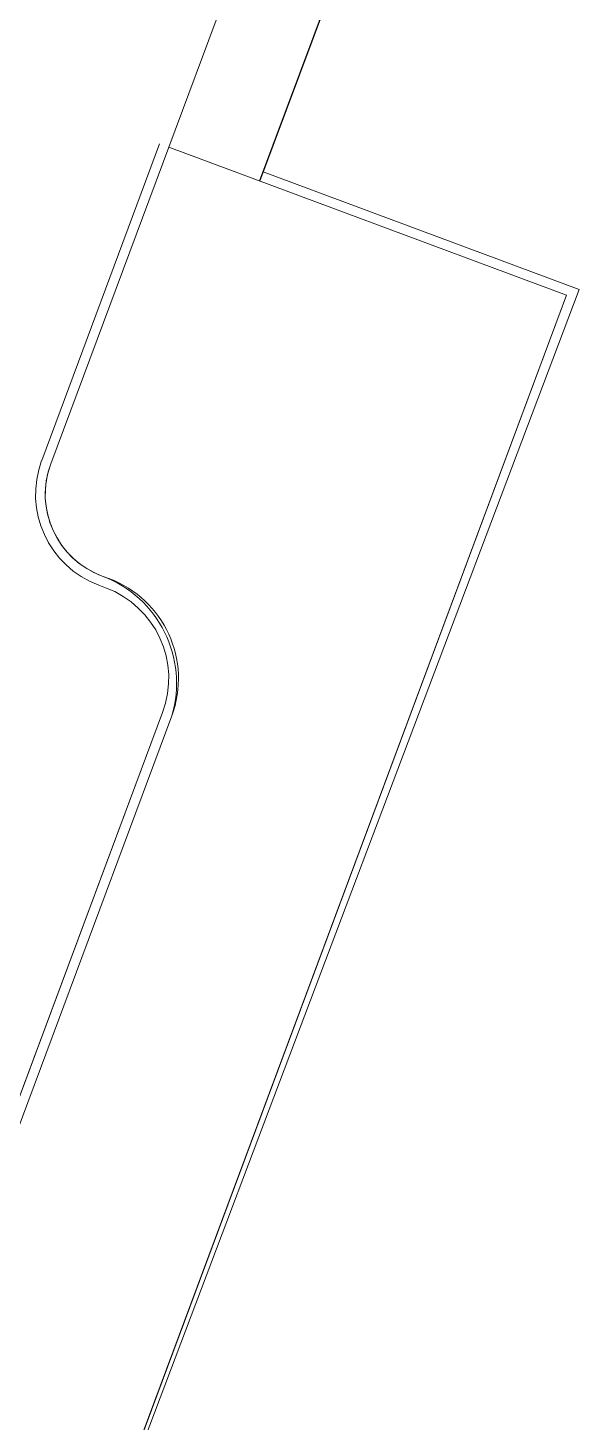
# Model space of a CAD drawing. Extents: x -2063571 to 559285, y 565862 to 1758715.
# Drawn here: x -2062797.379 to -2062797.093, y 566285.599 to 566286.323 of the extents above; entities that cross this region are included whole.
import ezdxf

# ---------------------------------------------------------------- set-up
doc = ezdxf.new("R2010")
doc.units = 0
doc.header["$MEASUREMENT"] = 0
doc.linetypes.add('ACAD_ISO10W100', pattern=[18, 12, -3, 0, -3])
for name, color, linetype, lineweight in [('CHIA LO', 40, 'CONTINUOUS', 0), ('k-duongqh', 7, 'CONTINUOUS', 0), ('k-viahe', 6, 'CONTINUOUS', 15), ('k.thuoc', 253, 'CONTINUOUS', 0), ('leduong', 3, 'CONTINUOUS', 20), ('Q-DUONG', 22, 'CONTINUOUS', 0)]:
    doc.layers.add(name, color=color, linetype=linetype, lineweight=lineweight)
doc.layers.add('Q-TIM DUONG', color=7, linetype='ACAD_ISO10W100')

# ---------------------------------------------------------------- blocks, each defined once
blk = doc.blocks.new('MB')
at = {"layer": 'CHIA LO', "color": 8}
for p, q in [((358.71, 624.625), (361.139, 631.149)), ((358.71, 624.625), (361.139, 631.149)), ((358.71, 624.625), (361.139, 631.149)), ((358.71, 624.625), (361.139, 631.149)), ((358.71, 624.625), (361.139, 631.149)), ((358.71, 624.625), (361.139, 631.149)), ((358.71, 624.625), (361.139, 631.149)), ((359.956, 622.241), (360.096, 622.189)), ((359.956, 622.241), (360.096, 622.189)), ((359.956, 622.241), (360.096, 622.189)), ((359.956, 622.241), (360.096, 622.189)), ((359.956, 622.241), (360.096, 622.189)), ((359.956, 622.241), (360.096, 622.189)), ((359.956, 622.241), (360.096, 622.189)), ((359.886, 622.053), (360.026, 622.001)), ((359.886, 622.053), (360.026, 622.001)), ((359.886, 622.053), (360.026, 622.001)), ((359.886, 622.053), (360.026, 622.001)), ((359.886, 622.053), (360.026, 622.001)), ((359.886, 622.053), (360.026, 622.001)), ((359.886, 622.053), (360.026, 622.001))]:
    blk.add_line(p, q, dxfattribs=at)
at = {"layer": 'CHIA LO', "color": 8, "flags": 128}
for points in [[(361.39, 619.359), (353.991, 599.492, -0.414214), (353.09, 599.08), (316.543, 612.692, -0.414214), (316.131, 613.592), (324.053, 634.865, -0.414214), (324.954, 635.276), (350.772, 625.661)], [(361.39, 619.359), (353.991, 599.492, -0.414214), (353.09, 599.08), (316.543, 612.692, -0.414214), (316.131, 613.592), (324.053, 634.865, -0.414214), (324.954, 635.276), (350.772, 625.661)], [(361.39, 619.359), (353.991, 599.492, -0.414214), (353.09, 599.08), (316.543, 612.692, -0.414214), (316.131, 613.592), (324.053, 634.865, -0.414214), (324.954, 635.276), (350.772, 625.661)], [(361.39, 619.359), (353.991, 599.492, -0.414214), (353.09, 599.08), (316.543, 612.692, -0.414214), (316.131, 613.592), (324.053, 634.865, -0.414214), (324.954, 635.276), (350.772, 625.661)], [(361.39, 619.359), (353.991, 599.492, -0.414214), (353.09, 599.08), (316.543, 612.692, -0.414214), (316.131, 613.592), (324.053, 634.865, -0.414214), (324.954, 635.276), (350.772, 625.661)], [(361.39, 619.359), (353.991, 599.492, -0.414214), (353.09, 599.08), (316.543, 612.692, -0.414214), (316.131, 613.592), (324.053, 634.865, -0.414214), (324.954, 635.276), (350.772, 625.661)], [(361.39, 619.359), (353.991, 599.492, -0.414214), (353.09, 599.08), (316.543, 612.692, -0.414214), (316.131, 613.592), (324.053, 634.865, -0.414214), (324.954, 635.276), (350.772, 625.661)], [(361.202, 619.429), (353.803, 599.562, -0.414214), (353.16, 599.268), (316.612, 612.879, -0.414214), (316.318, 613.522), (324.241, 634.795, -0.414214), (324.884, 635.089), (350.702, 625.474)], [(361.202, 619.429), (353.803, 599.562, -0.414214), (353.16, 599.268), (316.612, 612.879, -0.414214), (316.318, 613.522), (324.241, 634.795, -0.414214), (324.884, 635.089), (350.702, 625.474)], [(361.202, 619.429), (353.803, 599.562, -0.414214), (353.16, 599.268), (316.612, 612.879, -0.414214), (316.318, 613.522), (324.241, 634.795, -0.414214), (324.884, 635.089), (350.702, 625.474)], [(361.202, 619.429), (353.803, 599.562, -0.414214), (353.16, 599.268), (316.612, 612.879, -0.414214), (316.318, 613.522), (324.241, 634.795, -0.414214), (324.884, 635.089), (350.702, 625.474)], [(361.202, 619.429), (353.803, 599.562, -0.414214), (353.16, 599.268), (316.612, 612.879, -0.414214), (316.318, 613.522), (324.241, 634.795, -0.414214), (324.884, 635.089), (350.702, 625.474)], [(361.202, 619.429), (353.803, 599.562, -0.414214), (353.16, 599.268), (316.612, 612.879, -0.414214), (316.318, 613.522), (324.241, 634.795, -0.414214), (324.884, 635.089), (350.702, 625.474)], [(361.202, 619.429), (353.803, 599.562, -0.414214), (353.16, 599.268), (316.612, 612.879, -0.414214), (316.318, 613.522), (324.241, 634.795, -0.414214), (324.884, 635.089), (350.702, 625.474)]]:
    blk.add_lwpolyline(points, format="xyb", dxfattribs=at)
at = {"layer": 'CHIA LO', "color": 8}
for centre, radius, start, end in [((360.584, 623.927), 2, 159.5731, 249.5731), ((360.584, 623.927), 2, 159.5731, 249.5731), ((360.584, 623.927), 2, 159.5731, 249.5731), ((360.584, 623.927), 2, 159.5731, 249.5731), ((360.584, 623.927), 2, 159.5731, 249.5731), ((360.584, 623.927), 2, 159.5731, 249.5731), ((360.584, 623.927), 2, 159.5731, 249.5731), ((360.584, 623.927), 1.8, 159.5731, 249.5731), ((360.584, 623.927), 1.8, 159.5731, 249.5731), ((360.584, 623.927), 1.8, 159.5731, 249.5731), ((360.584, 623.927), 1.8, 159.5731, 249.5731), ((360.584, 623.927), 1.8, 159.5731, 249.5731), ((360.584, 623.927), 1.8, 159.5731, 249.5731), ((360.584, 623.927), 1.8, 159.5731, 249.5731), ((359.328, 620.127), 2.2, 339.5731, 69.5731), ((359.328, 620.127), 2.2, 339.5731, 69.5731), ((359.328, 620.127), 2.2, 339.5731, 69.5731), ((359.328, 620.127), 2.2, 339.5731, 69.5731), ((359.328, 620.127), 2.2, 339.5731, 69.5731), ((359.328, 620.127), 2.2, 339.5731, 69.5731), ((359.328, 620.127), 2.2, 339.5731, 69.5731), ((359.328, 620.127), 2, 339.5731, 69.5731), ((359.328, 620.127), 2, 339.5731, 69.5731), ((359.328, 620.127), 2, 339.5731, 69.5731), ((359.328, 620.127), 2, 339.5731, 69.5731), ((359.328, 620.127), 2, 339.5731, 69.5731), ((359.328, 620.127), 2, 339.5731, 69.5731), ((359.328, 620.127), 2, 339.5731, 69.5731)]:
    blk.add_arc(centre, radius, start, end, dxfattribs=at)
at = {"layer": 'k-duongqh', "color": 8, "ltscale": 0.5}
blk.add_lwpolyline([(367.246, 646.973), (363.539, 637.02), (361.327, 631.079)], dxfattribs=at)
at = {"layer": 'k-viahe', "color": 8, "ltscale": 2}
blk.add_lwpolyline([(353.087, 626.72), (355.517, 633.243), (315.548, 648.129), (301.727, 611.019), (355.705, 590.916), (369.526, 628.026), (361.327, 631.079), (358.897, 624.556, 0.414214), (359.956, 622.241, -0.395128), (361.39, 619.359), (353.991, 599.492, -0.414214), (353.09, 599.08), (316.543, 612.692, -0.485826), (316.197, 613.77), (324.053, 634.865, -0.414214), (324.954, 635.276), (350.653, 625.705, 0.394315), (353.087, 626.72, -0.705401)], format="xyb", dxfattribs=at)
at = {"layer": 'k.thuoc', "color": 8, "ltscale": 0.5}
blk.add_lwpolyline([(361.202, 619.429), (354.403, 601.174)], dxfattribs=at)
blk.add_lwpolyline([(361.202, 619.429), (354.403, 601.174)], dxfattribs=at)
blk.add_lwpolyline([(361.202, 619.429), (354.403, 601.174)], dxfattribs=at)
blk.add_lwpolyline([(361.202, 619.429), (354.403, 601.174)], dxfattribs=at)
blk.add_lwpolyline([(361.202, 619.429), (354.403, 601.174)], dxfattribs=at)
blk.add_lwpolyline([(361.202, 619.429), (354.403, 601.174)], dxfattribs=at)
blk.add_lwpolyline([(361.202, 619.429), (354.403, 601.174)], dxfattribs=at)
at = {"layer": 'leduong', "color": 8}
for points in [[(363.271, 630.569), (369.783, 628.143), (355.705, 590.916), (301.47, 610.901), (315.43, 648.386), (353.818, 634.089)], [(358.897, 624.556), (361.327, 631.079), (369.526, 628.026), (355.705, 590.916), (301.727, 611.019), (315.548, 648.129), (355.517, 633.243), (353.087, 626.72)], [(358.897, 624.556), (361.327, 631.079), (369.526, 628.026), (358.164, 597.519)], [(358.897, 624.556), (361.327, 631.079), (369.526, 628.026), (358.164, 597.519)], [(358.897, 624.556), (361.327, 631.079), (369.526, 628.026), (358.164, 597.519)], [(358.897, 624.556), (361.327, 631.079), (369.526, 628.026), (358.164, 597.519)], [(358.897, 624.556), (361.327, 631.079), (369.526, 628.026), (358.164, 597.519)], [(358.897, 624.556), (361.327, 631.079), (369.526, 628.026), (358.164, 597.519)]]:
    blk.add_lwpolyline(points, dxfattribs=at)
at = {"layer": 'Q-TIM DUONG', "color": 8, "linetype": 'Continuous', "flags": 128}
blk.add_lwpolyline([(369.174, 646.42), (368.818, 645.463), (365.414, 636.322), (363.201, 630.381)], dxfattribs=at)

msp = doc.modelspace()

# ---------------------------------------------------------------- block references
at = {"layer": 'Q-DUONG', "xscale": 0.02520000000004075, "yscale": 0.02520000000004075, "zscale": 0.02520000000004075}
msp.add_blockref('MB', (-2062806.41175, 566270.35802), dxfattribs=at)

doc.saveas('drawing.dxf')
